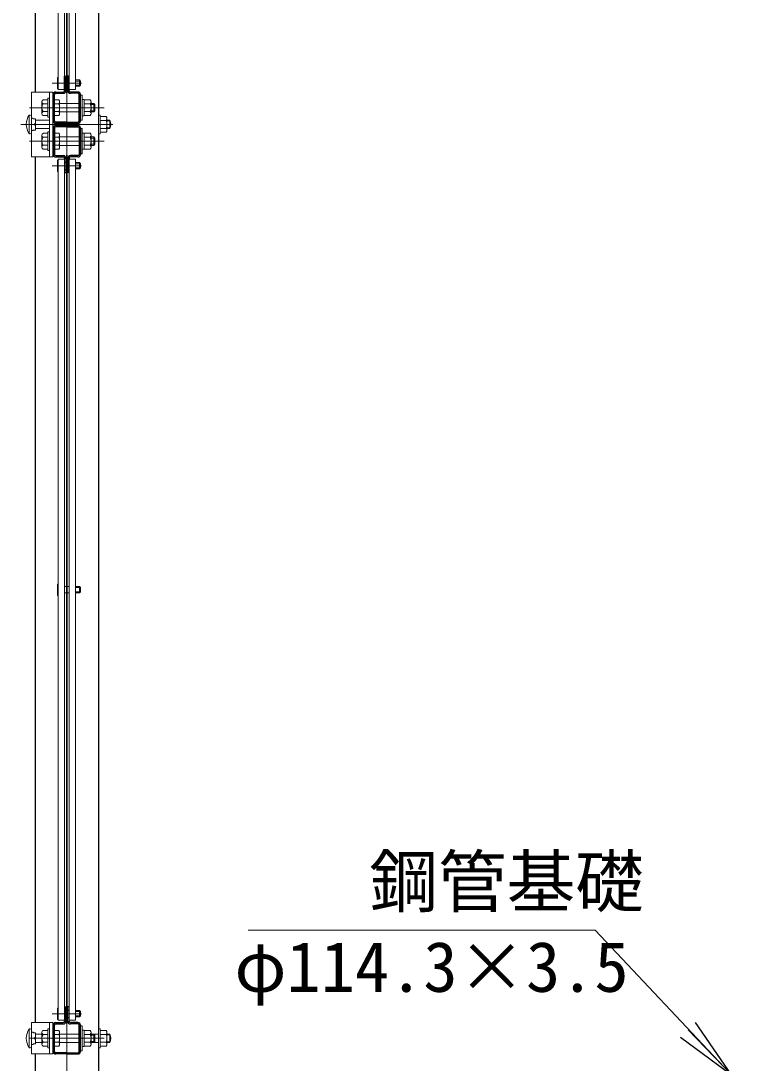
# Model space of a CAD drawing. Units: millimetres, scale not verified. Extents: x -4200 to 4200, y -2970 to 2970.
# Drawn here: x -326 to 360, y -4 to 993 of the extents above; entities that cross this region are included whole.
import ezdxf
from ezdxf.enums import TextEntityAlignment as Align

# ---------------------------------------------------------------- set-up
doc = ezdxf.new("R2010")
doc.units = ezdxf.units.MM
doc.header["$LTSCALE"] = 10
doc.linetypes.add('USER1', pattern=[50.8, 31.75, -6.35, 6.35, -6.35])
for name, color, linetype, lineweight in [('0-2_D-STR1', 1, 'Continuous', 25), ('0-4_D-STR3', 3, 'Continuous', 13), ('0-5_D-BMK', 2, 'USER1', 13), ('0-8_0', 7, 'Continuous', 25), ('0-A_D-STR2', 7, 'Continuous', 13), ('0-B_D-STR-TXT', 7, 'Continuous', 13)]:
    doc.layers.add(name, color=color, linetype=linetype, lineweight=lineweight)
doc.styles.add('ＭＳ ゴシック', font='')
doc.styles.get('ＭＳ ゴシック').set_extended_font_data('MS Gothic')

# ---------------------------------------------------------------- blocks, each defined once
blk = doc.blocks.new('DARROWS')
at = {"layer": '0-8_0'}
blk.add_line((0, 0), (-9.991, 0), dxfattribs=at)
blk.add_lwpolyline([(-10, -1.667), (0, 0), (-10, 1.667)], dxfattribs=at)

msp = doc.modelspace()

# ---------------------------------------------------------------- linework, layer by layer
at = {"layer": '0-2_D-STR1'}
for p, q in [((-252.14, 1758.17), (-252.14, 902.67)), ((-312.64, 1752.17), (-312.64, 924.67)), ((-284.59, 936.67), (-283.39, 936.67)), ((-283.39, 925.87), (-283.39, 939.67)), ((-281.39, 925.87), (-281.39, 939.67)), ((-280.19, 939.67), (-281.39, 939.67)), ((-281.39, 936.67), (-280.19, 936.67)), ((-280.19, 925.87), (-280.19, 939.67)), ((-284.59, 929.67), (-283.39, 929.67)), ((-281.39, 929.67), (-280.19, 929.67)), ((-295.39, 897.07), (-295.39, 922.27)), ((-294.19, 897.07), (-294.19, 922.27)), ((-292.99, 924.67), (-285.79, 924.67)), ((-292.99, 923.47), (-285.79, 923.47)), ((-271.79, 924.67), (-278.99, 924.67)), ((-271.79, 923.47), (-278.99, 923.47)), ((-270.59, 897.07), (-270.59, 922.27)), ((-269.39, 897.07), (-269.39, 922.27)), ((-295.39, 890.27), (-295.39, 865.07)), ((-294.19, 890.27), (-294.19, 865.07)), ((-282.39, 895.87), (-292.99, 895.87)), ((-282.39, 894.67), (-292.99, 894.67)), ((-282.39, 892.67), (-292.99, 892.67)), ((-282.39, 891.47), (-292.99, 891.47)), ((-282.39, 895.87), (-271.79, 895.87)), ((-282.39, 894.67), (-271.79, 894.67)), ((-282.39, 892.67), (-271.79, 892.67)), ((-282.39, 891.47), (-271.79, 891.47)), ((-270.59, 890.27), (-270.59, 865.07)), ((-269.39, 890.27), (-269.39, 865.07)), ((-252.14, 884.67), (-252.14, 29.17)), ((-312.64, 862.67), (-312.64, 35.17)), ((-292.99, 863.87), (-285.79, 863.87)), ((-292.99, 862.67), (-285.79, 862.67)), ((-284.59, 861.47), (-284.59, 860.42)), ((-284.59, 857.67), (-283.39, 857.67)), ((-283.39, 861.47), (-283.39, 847.67)), ((-281.39, 861.47), (-281.39, 847.67)), ((-281.39, 857.67), (-280.19, 857.67)), ((-280.19, 861.47), (-280.19, 860.42)), ((-271.79, 863.87), (-278.99, 863.87)), ((-271.79, 862.67), (-278.99, 862.67)), ((-284.59, 850.67), (-283.39, 850.67)), ((-284.59, 847.67), (-283.39, 847.67)), ((-281.39, 850.67), (-280.19, 850.67)), ((-280.19, 847.67), (-281.39, 847.67)), ((-284.59, 50.17), (-283.39, 50.17)), ((-283.39, 36.37), (-283.39, 50.17)), ((-281.39, 36.37), (-281.39, 50.17)), ((-280.19, 50.17), (-281.39, 50.17)), ((-284.59, 47.17), (-283.39, 47.17)), ((-284.59, 40.17), (-283.39, 40.17)), ((-281.39, 47.17), (-280.19, 47.17)), ((-281.39, 40.17), (-280.19, 40.17)), ((-295.39, 7.57), (-295.39, 32.77)), ((-294.19, 7.57), (-294.19, 32.77)), ((-292.99, 35.17), (-285.79, 35.17)), ((-292.99, 33.97), (-285.79, 33.97)), ((-284.59, 36.37), (-284.59, 36.92)), ((-280.19, 36.37), (-280.19, 36.92)), ((-271.79, 35.17), (-278.99, 35.17)), ((-271.79, 33.97), (-278.99, 33.97)), ((-270.59, 7.57), (-270.59, 32.77)), ((-269.39, 7.57), (-269.39, 32.77)), ((-252.14, 11.17), (-252.14, -314.83)), ((-312.64, 5.17), (-312.64, -315.83)), ((-282.39, 6.37), (-292.99, 6.37)), ((-282.39, 5.17), (-292.99, 5.17)), ((-282.39, 6.37), (-271.79, 6.37)), ((-282.39, 5.17), (-271.79, 5.17))]:
    msp.add_line(p, q, dxfattribs=at)
msp.add_lwpolyline([(-284.59, 925.87), (-284.59, 939.67), (-283.39, 939.67)], dxfattribs=at)
for centre, radius, start, end in [((-292.99, 922.27), 2.4, 90, 180), ((-292.99, 922.27), 1.2, 90, 180), ((-285.79, 925.87), 1.2, 270, 0), ((-285.79, 925.87), 2.4, 270, 0), ((-278.99, 925.87), 2.4, 180, 270), ((-278.99, 925.87), 1.2, 180, 270), ((-271.79, 922.27), 2.4, 0, 90), ((-271.79, 922.27), 1.2, 0, 90), ((-292.99, 897.07), 2.4, 180, 270), ((-292.99, 897.07), 1.2, 180, 270), ((-271.79, 897.07), 2.4, 270, 0), ((-271.79, 897.07), 1.2, 270, 0), ((-292.99, 890.27), 2.4, 90, 180), ((-292.99, 890.27), 1.2, 90, 180), ((-271.79, 890.27), 2.4, 0, 90), ((-271.79, 890.27), 1.2, 0, 90), ((-292.99, 865.07), 2.4, 180, 270), ((-292.99, 865.07), 1.2, 180, 270), ((-285.79, 861.47), 2.4, 0, 90), ((-285.79, 861.47), 1.2, 0, 90), ((-278.99, 861.47), 2.4, 90, 180), ((-278.99, 861.47), 1.2, 90, 180), ((-271.79, 865.07), 2.4, 270, 0), ((-271.79, 865.07), 1.2, 270, 0), ((-292.99, 32.77), 2.4, 90, 180), ((-292.99, 32.77), 1.2, 90, 180), ((-285.79, 36.37), 1.2, 270, 0), ((-285.79, 36.37), 2.4, 270, 0), ((-278.99, 36.37), 2.4, 180, 270), ((-278.99, 36.37), 1.2, 180, 270), ((-271.79, 32.77), 2.4, 0, 90), ((-271.79, 32.77), 1.2, 0, 90), ((-292.99, 7.57), 2.4, 180, 270), ((-292.99, 7.57), 1.2, 180, 270), ((-271.79, 7.57), 2.4, 270, 0), ((-271.79, 7.57), 1.2, 270, 0)]:
    msp.add_arc(centre, radius, start, end, dxfattribs=at)
at = {"layer": '0-4_D-STR3'}
for p, q in [((-291.39, 937.5), (-291.39, 928.83)), ((-280.19, 939.67), (-280.19, 941.42)), ((-283.39, 936.17), (-282.59, 936.17)), ((-283.39, 930.17), (-282.59, 930.17)), ((-282.19, 936.17), (-281.39, 936.17)), ((-282.19, 930.17), (-281.39, 930.17)), ((-274.19, 936.17), (-270.39, 936.17)), ((-274.19, 931.17), (-269.39, 931.17)), ((-274.19, 930.17), (-270.39, 930.17)), ((-270.39, 936.17), (-270.39, 930.17)), ((-269.39, 935.17), (-270.39, 936.17)), ((-269.39, 931.17), (-270.39, 930.17)), ((-305.11, 917.17), (-300.69, 917.17)), ((-300.69, 918.67), (-300.69, 900.67)), ((-299.09, 918.67), (-300.69, 918.67)), ((-299.09, 924.67), (-299.09, 862.67)), ((-295.89, 917.17), (-295.39, 917.17)), ((-294.19, 917.17), (-290.09, 917.17)), ((-269.39, 921.67), (-267.79, 921.67)), ((-269.39, 921.67), (-267.79, 921.67)), ((-267.79, 897.67), (-267.79, 921.67)), ((-267.79, 917.37), (-265.79, 917.37)), ((-265.79, 901.97), (-265.79, 917.37)), ((-265.79, 917.17), (-259.99, 917.17)), ((-306.19, 915.29), (-306.19, 904.04)), ((-305.11, 913.42), (-300.69, 913.42)), ((-295.89, 913.42), (-295.39, 913.42)), ((-294.19, 913.42), (-290.09, 913.42)), ((-289.39, 915.44), (-289.39, 903.9)), ((-289.39, 913.67), (-270.59, 913.67)), ((-265.79, 913.42), (-259.99, 913.42)), ((-259.29, 915.44), (-259.29, 903.9)), ((-256.69, 913.67), (-259.29, 913.67)), ((-259.29, 912.67), (-255.69, 912.67)), ((-259.29, 906.67), (-255.69, 906.67)), ((-256.69, 913.67), (-255.69, 912.67)), ((-255.69, 912.67), (-255.69, 906.67)), ((-318.54, 902.67), (-318.54, 884.67)), ((-318.54, 902.67), (-317.44, 902.67)), ((-316.34, 899.61), (-314.84, 899.61)), ((-312.34, 898.98), (-314.22, 898.98)), ((-312.34, 898.98), (-312.34, 888.35)), ((-312.34, 897.67), (-299.09, 897.67)), ((-305.11, 905.91), (-300.69, 905.91)), ((-305.11, 902.17), (-300.69, 902.17)), ((-299.09, 900.67), (-300.69, 900.67)), ((-295.89, 905.92), (-295.39, 905.92)), ((-295.89, 902.17), (-295.39, 902.17)), ((-295.89, 897.67), (-295.39, 897.67)), ((-294.19, 905.92), (-290.09, 905.92)), ((-294.19, 902.17), (-290.09, 902.17)), ((-289.39, 905.67), (-270.59, 905.67)), ((-269.39, 897.67), (-267.79, 897.67)), ((-267.79, 901.97), (-265.79, 901.97)), ((-265.79, 905.92), (-259.99, 905.92)), ((-265.79, 902.17), (-259.99, 902.17)), ((-256.69, 905.67), (-259.29, 905.67)), ((-252.14, 902.67), (-252.14, 884.67)), ((-250.54, 901.17), (-244.74, 901.17)), ((-250.54, 897.42), (-244.74, 897.42)), ((-244.04, 899.44), (-244.04, 887.9)), ((-244.04, 897.67), (-241.34, 897.67)), ((-244.04, 896.99), (-241.01, 896.99)), ((-241.34, 897.67), (-241.34, 889.67)), ((-313.59, 893.67), (-316.34, 893.67)), ((-316.34, 887.73), (-314.84, 887.73)), ((-312.34, 888.35), (-314.22, 888.35)), ((-312.34, 889.67), (-299.09, 889.67)), ((-295.89, 889.67), (-295.39, 889.67)), ((-269.39, 889.67), (-267.79, 889.67)), ((-269.39, 889.67), (-267.79, 889.67)), ((-267.79, 865.67), (-267.79, 889.67)), ((-250.54, 889.92), (-244.74, 889.92)), ((-244.04, 890.34), (-241.01, 890.34)), ((-244.04, 889.67), (-241.34, 889.67)), ((-318.54, 884.67), (-317.44, 884.67)), ((-306.19, 883.29), (-306.19, 872.04)), ((-305.11, 885.17), (-300.69, 885.17)), ((-305.11, 881.42), (-300.69, 881.42)), ((-300.69, 886.67), (-300.69, 868.67)), ((-299.09, 886.67), (-300.69, 886.67)), ((-295.89, 885.17), (-295.39, 885.17)), ((-295.89, 881.42), (-295.39, 881.42)), ((-294.19, 885.17), (-290.09, 885.17)), ((-294.19, 881.42), (-290.09, 881.42)), ((-289.39, 883.44), (-289.39, 871.9)), ((-289.39, 881.67), (-270.59, 881.67)), ((-267.79, 885.37), (-265.79, 885.37)), ((-265.79, 869.97), (-265.79, 885.37)), ((-265.79, 885.17), (-259.99, 885.17)), ((-265.79, 881.42), (-259.99, 881.42)), ((-259.29, 883.44), (-259.29, 871.9)), ((-256.69, 881.67), (-259.29, 881.67)), ((-259.29, 880.67), (-255.69, 880.67)), ((-256.69, 881.67), (-255.69, 880.67)), ((-255.69, 880.67), (-255.69, 874.67)), ((-250.54, 884.67), (-252.14, 884.67)), ((-250.54, 886.17), (-244.74, 886.17)), ((-305.11, 873.91), (-300.69, 873.91)), ((-305.11, 870.17), (-300.69, 870.17)), ((-299.09, 868.67), (-300.69, 868.67)), ((-295.89, 873.92), (-295.39, 873.92)), ((-295.89, 870.17), (-295.39, 870.17)), ((-294.19, 873.92), (-290.09, 873.92)), ((-294.19, 870.17), (-290.09, 870.17)), ((-289.39, 873.67), (-270.59, 873.67)), ((-267.79, 869.97), (-265.79, 869.97)), ((-265.79, 873.92), (-259.99, 873.92)), ((-265.79, 870.17), (-259.99, 870.17)), ((-259.29, 874.67), (-255.69, 874.67)), ((-256.69, 873.67), (-259.29, 873.67)), ((-291.39, 858.5), (-291.39, 849.83)), ((-283.39, 857.17), (-282.59, 857.17)), ((-282.19, 857.17), (-281.39, 857.17)), ((-274.19, 857.17), (-270.39, 857.17)), ((-270.39, 857.17), (-270.39, 851.17)), ((-269.39, 856.17), (-270.39, 857.17)), ((-269.39, 865.67), (-267.79, 865.67)), ((-283.39, 851.17), (-282.59, 851.17)), ((-282.19, 851.17), (-281.39, 851.17)), ((-274.19, 852.17), (-269.39, 852.17)), ((-274.19, 851.17), (-270.39, 851.17)), ((-269.39, 852.17), (-270.39, 851.17)), ((-291.39, 453.25), (-291.39, 444.59)), ((-284.59, 451.92), (-282.59, 451.92)), ((-280.19, 451.92), (-282.19, 451.92)), ((-274.19, 451.92), (-270.39, 451.92)), ((-270.39, 451.92), (-270.39, 445.92)), ((-269.39, 450.92), (-270.39, 451.92)), ((-284.59, 445.92), (-282.59, 445.92)), ((-280.19, 445.92), (-282.19, 445.92)), ((-274.19, 446.92), (-269.39, 446.92)), ((-274.19, 445.92), (-270.39, 445.92)), ((-269.39, 446.92), (-270.39, 445.92)), ((-291.39, 48), (-291.39, 39.34)), ((-283.39, 46.67), (-282.59, 46.67)), ((-283.39, 40.67), (-282.59, 40.67)), ((-282.19, 46.67), (-281.39, 46.67)), ((-282.19, 40.67), (-281.39, 40.67)), ((-274.19, 46.67), (-270.39, 46.67)), ((-274.19, 41.67), (-269.39, 41.67)), ((-274.19, 40.67), (-270.39, 40.67)), ((-270.39, 46.67), (-270.39, 40.67)), ((-269.39, 45.67), (-270.39, 46.67)), ((-269.39, 41.67), (-270.39, 40.67)), ((-299.09, 35.17), (-299.09, 5.17)), ((-269.39, 32.17), (-267.79, 32.17)), ((-269.39, 32.17), (-267.79, 32.17)), ((-267.79, 8.17), (-267.79, 32.17)), ((-318.54, 29.17), (-318.54, 11.17)), ((-318.54, 29.17), (-317.44, 29.17)), ((-316.34, 26.11), (-314.84, 26.11)), ((-313.59, 20.17), (-316.34, 20.17)), ((-312.34, 25.48), (-314.22, 25.48)), ((-312.34, 25.48), (-312.34, 14.85)), ((-312.34, 24.17), (-306.19, 24.17)), ((-306.19, 25.79), (-306.19, 14.54)), ((-305.11, 27.67), (-300.69, 27.67)), ((-305.11, 23.92), (-300.69, 23.92)), ((-300.69, 29.17), (-300.69, 11.17)), ((-299.09, 29.17), (-300.69, 29.17)), ((-295.89, 27.67), (-295.39, 27.67)), ((-295.89, 23.92), (-295.39, 23.92)), ((-294.19, 27.67), (-290.09, 27.67)), ((-294.19, 23.92), (-290.09, 23.92)), ((-289.39, 25.94), (-289.39, 14.4)), ((-289.39, 24.17), (-270.59, 24.17)), ((-267.79, 27.87), (-265.79, 27.87)), ((-265.79, 12.47), (-265.79, 27.87)), ((-265.79, 27.67), (-259.99, 27.67)), ((-265.79, 23.92), (-259.99, 23.92)), ((-259.29, 25.94), (-259.29, 14.4)), ((-259.29, 24.17), (-252.14, 24.17)), ((-259.29, 23.17), (-255.69, 23.17)), ((-256.69, 24.17), (-255.69, 23.17)), ((-255.69, 23.17), (-255.69, 17.17)), ((-250.54, 29.17), (-252.14, 29.17)), ((-252.14, 29.17), (-252.14, 11.17)), ((-250.54, 11.17), (-250.54, 29.17)), ((-250.54, 27.67), (-244.74, 27.67)), ((-250.54, 23.92), (-244.74, 23.92)), ((-244.04, 25.94), (-244.04, 14.4)), ((-244.04, 24.17), (-241.34, 24.17)), ((-244.04, 23.49), (-241.01, 23.49)), ((-241.34, 24.17), (-241.34, 16.17)), ((-318.54, 11.17), (-317.44, 11.17)), ((-316.34, 14.23), (-314.84, 14.23)), ((-312.34, 14.85), (-314.22, 14.85)), ((-312.34, 16.17), (-306.19, 16.17)), ((-305.11, 16.41), (-300.69, 16.41)), ((-305.11, 12.67), (-300.69, 12.67)), ((-299.09, 11.17), (-300.69, 11.17)), ((-295.89, 16.42), (-295.39, 16.42)), ((-295.89, 12.67), (-295.39, 12.67)), ((-294.19, 16.42), (-290.09, 16.42)), ((-294.19, 12.67), (-290.09, 12.67)), ((-289.39, 16.17), (-270.59, 16.17)), ((-267.79, 12.47), (-265.79, 12.47)), ((-265.79, 16.42), (-259.99, 16.42)), ((-265.79, 12.67), (-259.99, 12.67)), ((-259.29, 17.17), (-255.69, 17.17)), ((-259.29, 16.17), (-252.14, 16.17)), ((-250.54, 11.17), (-252.14, 11.17)), ((-250.54, 16.42), (-244.74, 16.42)), ((-250.54, 12.67), (-244.74, 12.67)), ((-244.04, 16.84), (-241.01, 16.84)), ((-244.04, 16.17), (-241.34, 16.17)), ((-269.39, 8.17), (-267.79, 8.17))]:
    msp.add_line(p, q, dxfattribs=at)
for points in [[(-290.58, 926.92), (-290.58, 1749.92), (-284.59, 1749.92), (-284.59, 926.92)], [(-274.19, 926.92), (-274.19, 1749.92), (-280.19, 1749.92), (-280.19, 926.92)], [(-295.89, 924.67), (-316.34, 924.67), (-316.34, 862.67), (-295.89, 862.67)], [(-290.58, 37.42), (-290.58, 860.42), (-284.59, 860.42), (-284.59, 37.42)], [(-274.19, 37.42), (-274.19, 860.42), (-280.19, 860.42), (-280.19, 37.42)], [(-295.89, 35.17), (-316.34, 35.17), (-316.34, 5.17), (-295.89, 5.17)]]:
    msp.add_lwpolyline(points, close=True, dxfattribs=at)
for points in [[(-274.19, 935.17), (-269.39, 935.17), (-269.39, 931.17)], [(-256.69, 913.67), (-256.69, 905.67), (-255.69, 906.67)], [(-250.54, 884.67), (-250.54, 902.67), (-252.14, 902.67)], [(-312.34, 894.73), (-313.59, 893.67), (-312.34, 892.6)], [(-256.69, 881.67), (-256.69, 873.67), (-255.69, 874.67)], [(-274.19, 856.17), (-269.39, 856.17), (-269.39, 852.17)], [(-274.19, 450.92), (-269.39, 450.92), (-269.39, 446.92)], [(-274.19, 45.67), (-269.39, 45.67), (-269.39, 41.67)], [(-312.34, 21.23), (-313.59, 20.17), (-312.34, 19.1)], [(-256.69, 24.17), (-256.69, 16.17), (-255.69, 17.17)]]:
    msp.add_lwpolyline(points, dxfattribs=at)
for centre, radius, start, end in [((-289.75, 937.5), 1.64, 120.65597, 239.34403), ((-285.81, 933.17), 5.58, 148.86338, 211.13662), ((-289.75, 928.83), 1.64, 120.65597, 239.34403), ((-304.03, 915.29), 2.16, 120, 240), ((-292.23, 915.29), 2.85, 318.83491, 41.16509), ((-262.13, 915.29), 2.85, 318.83491, 41.16509), ((-299.11, 909.67), 7.08, 147.93138, 212.06862), ((-299.78, 909.67), 10.39, 338.85295, 21.14705), ((-269.68, 909.67), 10.39, 338.85295, 21.14705), ((-304.26, 893.67), 16.88, 147.77316, 212.22684), ((-317.44, 901.57), 1.1, 0, 90), ((-314.22, 899.61), 0.622, 180, 270), ((-304.03, 904.04), 2.16, 120, 240), ((-292.23, 904.04), 2.85, 318.86505, 41.13495), ((-262.13, 904.04), 2.85, 318.86505, 41.13495), ((-246.88, 899.29), 2.85, 318.83491, 41.16509), ((-254.43, 893.67), 10.39, 338.85295, 21.14705), ((-248.84, 893.67), 8.5, 331.92751, 28.07249), ((-314.22, 887.73), 0.622, 90, 180), ((-246.88, 888.04), 2.85, 318.86505, 41.13495), ((-317.44, 885.77), 1.1, 270, 0), ((-304.03, 883.29), 2.16, 120, 240), ((-299.11, 877.67), 7.08, 147.93138, 212.06862), ((-292.23, 883.29), 2.85, 318.83491, 41.16509), ((-299.78, 877.67), 10.39, 338.85295, 21.14705), ((-262.13, 883.29), 2.85, 318.83491, 41.16509), ((-269.68, 877.67), 10.39, 338.85295, 21.14705), ((-304.03, 872.04), 2.16, 120, 240), ((-292.23, 872.04), 2.85, 318.86505, 41.13495), ((-262.13, 872.04), 2.85, 318.86505, 41.13495), ((-289.75, 858.5), 1.64, 120.65597, 239.34403), ((-285.81, 854.17), 5.58, 148.86338, 211.13662), ((-289.75, 849.83), 1.64, 120.65597, 239.34403), ((-289.75, 453.25), 1.64, 120.65597, 239.34403), ((-285.81, 448.92), 5.58, 148.86338, 211.13662), ((-289.75, 444.59), 1.64, 120.65597, 239.34403), ((-289.75, 48), 1.64, 120.65597, 239.34403), ((-285.81, 43.67), 5.58, 148.86338, 211.13662), ((-289.75, 39.34), 1.64, 120.65597, 239.34403), ((-304.26, 20.17), 16.88, 147.77316, 212.22684), ((-317.44, 28.07), 1.1, 0, 90), ((-314.22, 26.11), 0.622, 180, 270), ((-304.03, 25.79), 2.16, 120, 240), ((-299.11, 20.17), 7.08, 147.93138, 212.06862), ((-292.23, 25.79), 2.85, 318.83491, 41.16509), ((-299.78, 20.17), 10.39, 338.85295, 21.14705), ((-262.13, 25.79), 2.85, 318.83491, 41.16509), ((-269.68, 20.17), 10.39, 338.85295, 21.14705), ((-246.88, 25.79), 2.85, 318.83491, 41.16509), ((-254.43, 20.17), 10.39, 338.85295, 21.14705), ((-248.84, 20.17), 8.5, 331.92751, 28.07249), ((-317.44, 12.27), 1.1, 270, 0), ((-314.22, 14.23), 0.622, 90, 180), ((-304.03, 14.54), 2.16, 120, 240), ((-292.23, 14.54), 2.85, 318.86505, 41.13495), ((-262.13, 14.54), 2.85, 318.86505, 41.13495), ((-246.88, 14.54), 2.85, 318.86505, 41.13495)]:
    msp.add_arc(centre, radius, start, end, dxfattribs=at)
at = {"layer": '0-5_D-BMK'}
for p, q in [((-282.39, 1813.29), (-282.39, -393.01)), ((-296.49, 933.17), (-268.28, 933.17)), ((-318.14, 909.67), (-246.64, 909.67)), ((-326.38, 893.67), (-238.4, 893.67)), ((-276.74, 894.67), (-288.04, 894.67)), ((-318.14, 877.67), (-246.64, 877.67)), ((-296.49, 854.17), (-268.28, 854.17)), ((-296.49, 43.67), (-268.28, 43.67)), ((-318.14, 20.17), (-246.64, 20.17))]:
    msp.add_line(p, q, dxfattribs=at)
at = {"layer": '0-A_D-STR2'}
for p, q in [((-282.59, 1753.92), (-282.59, 923.92)), ((-282.19, 1753.92), (-282.19, 923.92)), ((-282.59, 923.92), (-282.19, 923.92)), ((-282.59, 864.42), (-282.59, 34.42)), ((-282.19, 864.42), (-282.59, 864.42)), ((-282.19, 864.42), (-282.19, 34.42)), ((-282.19, 34.42), (-282.59, 34.42))]:
    msp.add_line(p, q, dxfattribs=at)
at = {"layer": '0-B_D-STR-TXT'}
msp.add_lwpolyline([(-109.03, 123.65), (222.56, 123.65), (351.09, -12.68)], dxfattribs=at)

# ---------------------------------------------------------------- block references
at = {"layer": '0-B_D-STR-TXT', "xscale": 6, "yscale": 6, "rotation": 313.97324}
msp.add_blockref('DARROWS', (353.17, -14.83), dxfattribs=at)

# ---------------------------------------------------------------- texts
at = {"layer": '0-B_D-STR-TXT', "style": 'ＭＳ ゴシック'}
for s, p in [('鋼管基礎', (6.89, 131.5)), ('φ114.3×3.5', (-122.11, 50.14))]:
    msp.add_text(s, height=48.09, dxfattribs=at).set_placement(p, align=Align.BOTTOM_LEFT)

doc.saveas('drawing.dxf')
